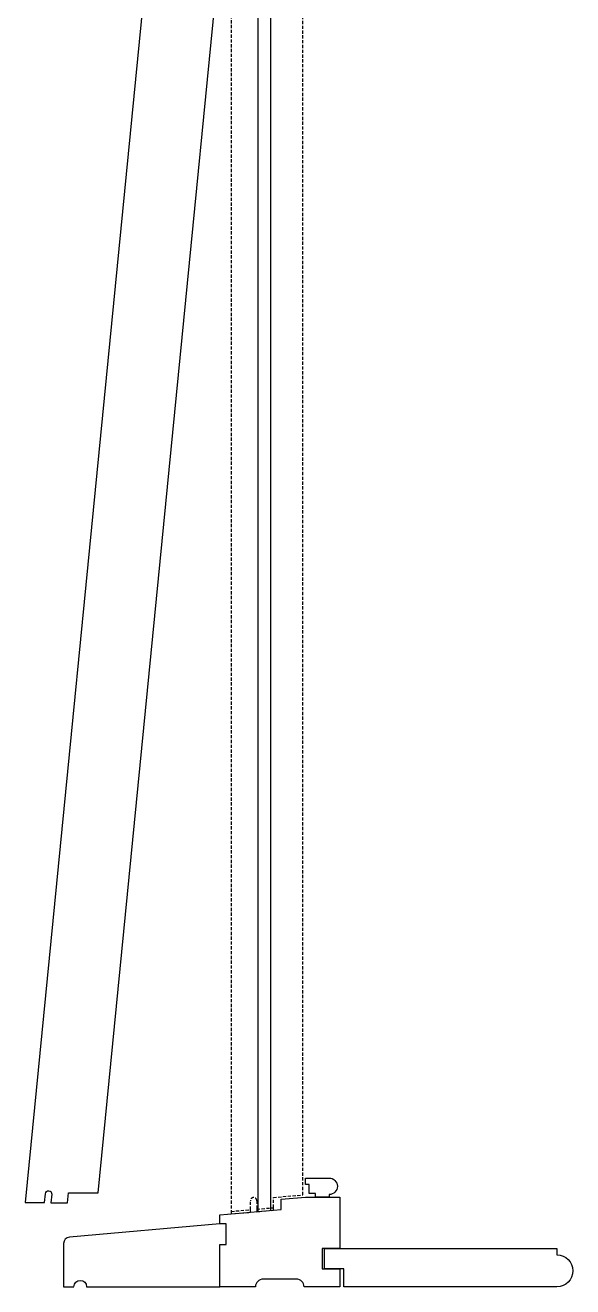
# Model space of a CAD drawing. Header units: millimetres. Extents: x 0 to 23312, y -3206 to 11448.
# Drawn here: x 12507 to 12935, y -1900 to -914 of the extents above; entities that cross this region are included whole.
import ezdxf

# ---------------------------------------------------------------- set-up
doc = ezdxf.new("R2010")
doc.units = ezdxf.units.MM
doc.header["$LTSCALE"] = 10
doc.linetypes.add('HIDDEN', pattern=[0.375, 0.25, -0.125])
doc.layers.add('40 - Detail Outline', color=142, linetype='Continuous')

msp = doc.modelspace()

# ---------------------------------------------------------------- linework, layer by layer
at = {"color": 251, "linetype": 'HIDDEN'}
for points in [[(12668.074, -1840.614), (12668.074, -1842.614), (12683.074, -1841.301), (12683.074, -1839.301)], [(12688.074, -1838.864), (12688.074, -1840.864), (12701.074, -1839.727), (12701.074, -1837.727)]]:
    msp.add_lwpolyline(points, dxfattribs=at)
at = {"layer": '40 - Detail Outline', "color": 251, "ltscale": 2}
for p, q in [((12689.074, -1840.776), (12689.074, -193.401)), ((12699.074, -1839.902), (12699.074, -193.401))]:
    msp.add_line(p, q, dxfattribs=at)
at = {"layer": '40 - Detail Outline'}
msp.add_lwpolyline([(12564.074, -1826.245), (12723.763, -199.752), (12668.031, -194.281), (12507.081, -1833.611), (12522.138, -1833.771), (12522.822, -1826.804, -1), (12527.798, -1827.293), (12527.157, -1833.824), (12540.205, -1833.962), (12540.987, -1826), (12564.074, -1826.245)], format="xyb", dxfattribs=at)
at = {"layer": '40 - Detail Outline', "color": 7, "linetype": 'HIDDEN'}
msp.add_lwpolyline([(12724.074, -1827.714), (12724.074, -193.401), (12668.074, -193.401), (12668.074, -1840.614), (12683.074, -1839.301), (12683.074, -1832.301, -1), (12688.074, -1832.301), (12688.074, -1838.864), (12701.074, -1837.727), (12701.074, -1829.727), (12724.074, -1827.714)], format="xyb", dxfattribs=at)
at = {"layer": '40 - Detail Outline'}
for points in [[(12734.074, -1829.539), (12734.074, -1826.539), (12729.074, -1826.539), (12729.074, -1819.539), (12726.074, -1819.539), (12726.074, -1814.539), (12744.574, -1814.539, -1), (12744.574, -1827.539), (12744.574, -1829.539)], [(12753.074, -1829.539), (12753.074, -1869.539), (12739.074, -1869.539), (12739.074, -1885.539), (12753.074, -1885.539), (12753.074, -1899.539), (12725.074, -1899.539, 0.4142136), (12719.074, -1893.539), (12693.074, -1893.539, 0.4142136), (12687.074, -1899.539), (12659.074, -1899.539), (12659.074, -1866.401), (12664.074, -1866.401), (12664.074, -1850.401), (12659.074, -1850.401), (12659.074, -1843.401), (12707.074, -1839.202), (12707.074, -1831.202), (12726.074, -1829.539)], [(12659.074, -1850.401), (12541.638, -1860.675, 0.3888787), (12537.074, -1865.656), (12537.074, -1899.539), (12545.074, -1899.539, -1), (12555.074, -1899.539), (12659.074, -1899.539), (12659.074, -1866.401), (12664.074, -1866.401), (12664.074, -1850.401)], [(12741.074, -1869.539), (12922.574, -1869.539), (12922.574, -1874.539, -1), (12922.574, -1899.539), (12756.074, -1899.539), (12756.074, -1885.539), (12741.074, -1885.539)]]:
    msp.add_lwpolyline(points, format="xyb", close=True, dxfattribs=at)

doc.saveas('drawing.dxf')
